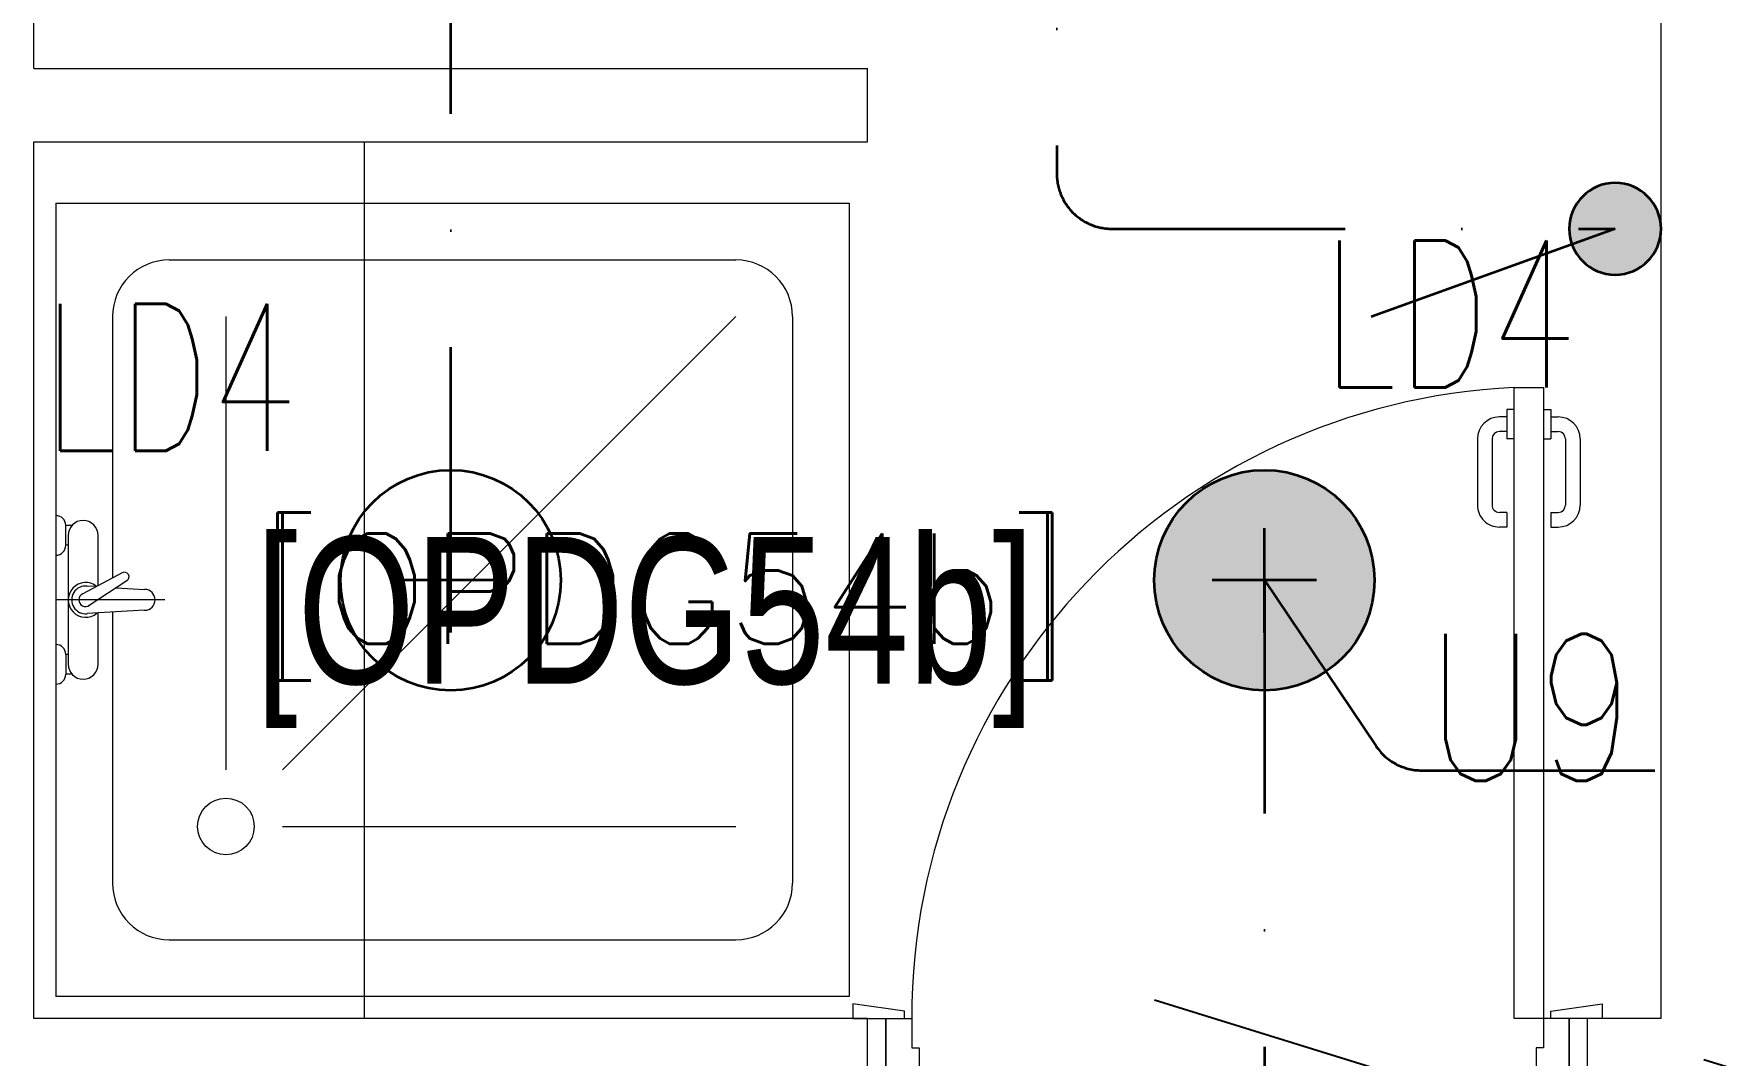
# Model space of a CAD drawing. Header units: inches. Extents: x -12418 to 183584, y -29325 to 19878.
# Drawn here: x 15618 to 17917, y 6089 to 7480 of the extents above; entities that cross this region are included whole.
import ezdxf
from ezdxf.enums import TextEntityAlignment as Align

# ---------------------------------------------------------------- set-up
doc = ezdxf.new("R2010")
doc.units = ezdxf.units.IN
doc.header["$LTSCALE"] = 25
doc.header["$MEASUREMENT"] = 0
doc.linetypes.add('DASHDOT', pattern=[25.4, 12.7, -6.35, 0, -6.35])
doc.layers.get('0').update_dxf_attribs({"color": 8})
for name, color, linetype, lineweight in [('00-Ground Floor$0$72_EGR_BASE_TEXT', 252, 'Continuous', 5), ('00-Ground Floor$0$SANIT', 250, 'Continuous', 5), ('00-Ground Floor$0$Walls', 251, 'Continuous', 5), ('00-Ground Floor$0$Wooden Joinery', 251, 'Continuous', 5), ('E-LITE-CIRC', 6, 'Continuous', 25), ('E-LITE-CIRC-NUMB', 6, 'Continuous', 25), ('E-LITE-CLNG @ 100', 150, 'Continuous', 35), ('E-LITE-CLNG-CNDT', 6, 'DASHDOT', 35), ('E-LITE-CTRL', 6, 'Continuous', 25), ('E-LITE-IDEN', 6, 'Continuous', 25), ('E-LITE-SWCH @ 100', 3, 'Continuous', 35), ('E-POWR-WIRE', 6, 'Continuous', 25), ('E-POWR-WIRE @ 100', 6, 'Continuous', 25), ('E-POWR-WIRE @ 20', 6, 'Continuous', 25), ('E-POWR-WIRE @ 50', 6, 'Continuous', 25)]:
    doc.layers.add(name, color=color, linetype=linetype, lineweight=lineweight)
doc.layers.add('00-Ground Floor$0$Meubles', color=7, linetype='Continuous', lineweight=5, true_color=0xa6b1d3)
doc.styles.add('00-Ground Floor$0$SIMPLEX', font='SIMPLEX.shx', dxfattribs={"height": 150})
doc.styles.add('00-Ground Floor$0$X3G_ENTITY_2587F5', font='swisscl.ttf', dxfattribs={"height": 200})
doc.styles.add('DC_Simplex', font='SIMPLEX.shx', dxfattribs={"width": 0.7})

# ---------------------------------------------------------------- blocks, each defined once
blk = doc.blocks.new('00-Ground Floor$0$A$C72370EFE')
at = {"layer": '00-Ground Floor$0$Wooden Joinery'}
for p, q in [((-0.01, -0.04), (-0.02, -0.04)), ((-0.01, -0.03), (-0.01, -0.07)), ((0, -0.03), (-0.01, -0.03)), ((0.04, -0.03), (0.05, -0.03)), ((0.05, -0.03), (0.05, -0.07)), ((0.05, -0.04), (0.06, -0.04)), ((-0.01, -0.06), (-0.02, -0.06)), ((0.05, -0.06), (0.06, -0.06)), ((-0.05, -0.07), (-0.05, -0.16)), ((-0.03, -0.07), (-0.03, -0.16)), ((0, -0.07), (-0.01, -0.07)), ((0.04, -0.07), (0.05, -0.07)), ((0.07, -0.07), (0.07, -0.16)), ((0.09, -0.07), (0.09, -0.16)), ((-0.01, -0.17), (-0.02, -0.17)), ((-0.01, -0.17), (-0.01, -0.19)), ((0.05, -0.17), (0.06, -0.17)), ((0.05, -0.17), (0.05, -0.19)), ((-0.01, -0.19), (-0.02, -0.19)), ((0.05, -0.19), (0.06, -0.19))]:
    blk.add_line(p, q, dxfattribs=at)
for centre, radius, start, end in [((-0.02, -0.07), 0.03, 90, 180), ((0.06, -0.07), 0.03, 0, 90), ((-0.02, -0.07), 0.01, 90, 180), ((0.06, -0.07), 0.01, 0, 90), ((-0.02, -0.16), 0.03, 180, 270), ((-0.02, -0.16), 0.01, 180, 270), ((0.06, -0.16), 0.01, 270, 0), ((0.06, -0.16), 0.03, 270, 0)]:
    blk.add_arc(centre, radius, start, end, dxfattribs=at)
blk = doc.blocks.new('00-Ground Floor$0$A$C5DAD61B4')
at = {"layer": '00-Ground Floor$0$Wooden Joinery'}
for points in [[(80, 959.1), (80, 969.1), (10, 979.1), (10, 959.1)], [(940, 959.1), (940, 969.1), (1010, 979.1), (1010, 959.1)], [(70, 859.1), (70, 849.1), (0, 839.1), (0, 859.1)], [(120, 859.1), (120, 0), (80, 0), (80, 859.1)], [(950, 859.1), (950, 849.1), (1020, 839.1), (1020, 859.1)]]:
    blk.add_lwpolyline(points, close=True, dxfattribs=at)
for points in [[(45, 859.1), (45, 959.1), (20, 959.1), (20, 859.1), (45, 859.1)], [(45, 859.1), (80, 859.1), (80, 899.1), (90, 899.1), (90, 959.1), (45, 959.1), (45, 859.1)], [(975, 859.1), (940, 859.1), (940, 899.1), (930, 899.1), (930, 959.1), (975, 959.1), (975, 859.1)], [(975, 859.1), (975, 959.1), (1000, 959.1), (1000, 859.1), (975, 859.1)]]:
    blk.add_lwpolyline(points, dxfattribs=at)
blk.add_arc((80, 859.1), 860, 272.666, 0, dxfattribs=at)
at = {"layer": '00-Ground Floor$0$Wooden Joinery', "xscale": 999.9999999998854, "yscale": 999.9999999998854, "zscale": 999.9999999998854, "rotation": 180}
blk.add_blockref('00-Ground Floor$0$A$C72370EFE', (120, 0), dxfattribs=at)
blk = doc.blocks.new('00-Ground Floor')
at = {"layer": '00-Ground Floor$0$Meubles'}
blk.add_line((16067.9, 6139.1, 0), (16067.9, 7332.6, 0), dxfattribs=at)
at = {"layer": '00-Ground Floor$0$SANIT'}
for p, q in [((15647.9, 7249.1, 0), (15647.9, 6169.1, 0)), ((15647.9, 7249.1, 0), (16727.9, 7249.1, 0)), ((16727.9, 7249.1, 0), (16727.9, 6169.1, 0)), ((15802.2, 7172, 0), (16573.6, 7172, 0)), ((15725.1, 7094.8, 0), (15725.1, 6739, 0)), ((15879.4, 7094.8, 0), (15879.4, 6477.7, 0)), ((15956.5, 6477.7, 0), (16573.6, 7094.8, 0)), ((16650.8, 7094.8, 0), (16650.8, 6323.4, 0)), ((15661.4, 6783.4, 0), (15661.4, 6810.4, 0)), ((15670, 6810.4, 0), (15661.4, 6810.4, 0)), ((15664.8, 6796.9, 0), (15664.8, 6621.4, 0)), ((15705.3, 6796.9, 0), (15705.3, 6728.4, 0)), ((15664.8, 6783.4, 0), (15661.4, 6783.4, 0)), ((15738, 6745.9, 0), (15684.5, 6717.4, 0)), ((15702.9, 6727.2, 0), (15690.6, 6727.9, 0)), ((15744.5, 6735.1, 0), (15693.1, 6701.3, 0)), ((15730, 6725.6, 0), (15768.8, 6723.3, 0)), ((15796.4, 6709.1, 0), (15647.9, 6709.1, 0)), ((15768.8, 6695, 0), (15690.6, 6690.4, 0)), ((15725.1, 6692.4, 0), (15725.1, 6323.4, 0)), ((15705.3, 6691.2, 0), (15705.3, 6621.4, 0)), ((15661.4, 6634.9, 0), (15661.4, 6607.9, 0)), ((15664.8, 6634.9, 0), (15661.4, 6634.9, 0)), ((15670, 6607.9, 0), (15661.4, 6607.9, 0)), ((15956.5, 6400.6, 0), (16573.6, 6400.6, 0)), ((15802.2, 6246.3, 0), (16573.6, 6246.3, 0)), ((16727.9, 6169.1, 0), (15647.9, 6169.1, 0))]:
    blk.add_line(p, q, dxfattribs=at)
blk.add_circle((15879.4, 6400.6, 0), 38.6, dxfattribs=at)
for centre, radius, start, end in [((15802.2, 7094.8, 0), 77.1, 90, 180), ((16573.6, 7094.8, 0), 77.1, 0, 90), ((15647.9, 6810.4, 0), 13.5, 0, 90), ((15685.1, 6796.9, 0), 20.3, 0, 180), ((15647.9, 6783.4, 0), 13.5, 270, 0), ((15741.3, 6740.5, 0), 6.3, 300.6852, 120.6852), ((15688.4, 6709.1, 0), 23.6, 50.7474, 310.368), ((15688.4, 6709.1, 0), 18.9, 83.2671, 276.7329), ((15688.4, 6709.1, 0), 9.13, 115.4127, 305.9577), ((15768.8, 6709.1, 0), 14.2, 270, 90), ((15647.9, 6634.9, 0), 13.5, 0, 90), ((15647.9, 6607.9, 0), 13.5, 270, 0), ((15685.1, 6621.4, 0), 20.3, 180, 0), ((15802.2, 6323.4, 0), 77.1, 180, 270), ((16573.6, 6323.4, 0), 77.1, 270, 0)]:
    blk.add_arc(centre, radius, start, end, dxfattribs=at)
at = {"layer": '00-Ground Floor$0$Walls'}
for p, q in [((15617.9, 7432.6, 0), (15617.9, 8572.6, 0)), ((17832.9, 6139.1, 0), (17832.9, 8572.6, 0)), ((17832.9, 6139.1, 0), (17832.9, 8572.6, 0)), ((15617.9, 7432.6, 0), (16752.9, 7432.6, 0)), ((16752.9, 7332.6, 0), (16752.9, 7432.6, 0)), ((15617.9, 6139.1, 0), (15617.9, 7332.6, 0)), ((15617.9, 7332.6, 0), (16752.9, 7332.6, 0)), ((16752.9, 6139.1, 0), (15617.9, 6139.1, 0)), ((16752.9, 6039.1, 0), (16752.9, 6139.1, 0)), ((17832.9, 6139.1, 0), (17732.9, 6139.1, 0)), ((17732.9, 6039.1, 0), (17732.9, 6139.1, 0))]:
    blk.add_line(p, q, dxfattribs=at)
at = {"layer": '00-Ground Floor$0$Wooden Joinery', "rotation": 180}
blk.add_blockref('00-Ground Floor$0$A$C5DAD61B4', (17752.9, 6998.2, 0), dxfattribs=at)
at = {"layer": '00-Ground Floor$0$72_EGR_BASE_TEXT', "style": '00-Ground Floor$0$X3G_ENTITY_2587F5'}
blk.add_text('[OPDG54b]', height=200, dxfattribs=at).set_placement((15920, 6594.9, 0))
at = {"layer": '00-Ground Floor$0$72_EGR_BASE_TEXT', "insert": (16477, 6799.3, 0), "char_height": 150, "attachment_point": 2, "style": '00-Ground Floor$0$SIMPLEX'}
blk.add_mtext('[OPDG54b]', dxfattribs=at)
blk = doc.blocks.new('DC_LT-CL-Point')
for p, q in [((0, -0.711), (0, 0.711)), ((0.711, 0), (-0.711, 0))]:
    blk.add_line(p, q)
blk.add_circle((0, 0), 1.5)
at = {"layer": 'E-LITE-CIRC-NUMB', "style": 'DC_Simplex', "width": 0.7, "flags": 8}
blk.add_attdef('CIRCUIT', text='', height=2, rotation=360, dxfattribs=at).set_placement((-3.364, 1.5), align=Align.RIGHT)
at = {"layer": 'E-LITE-CTRL', "style": 'DC_Simplex', "width": 0.7, "flags": 8}
blk.add_attdef('CONTROL', (3.364, -3.498), '', height=2, rotation=360, dxfattribs=at)
at = {"layer": 'E-LITE-IDEN', "style": 'DC_Simplex', "width": 0.7, "flags": 8}
blk.add_attdef('TYPE', (3.364, 1.5), '', height=2, rotation=360, dxfattribs=at)
blk = doc.blocks.new('*U301')
h = blk.add_hatch(color=254)
h.dxf.hatch_style = 1
edge = h.paths.add_edge_path()
edge.add_arc((0, 0), 1.5, 0, 360)
for p, q in [((0, -0.711), (0, 0.711)), ((0.711, 0), (-0.711, 0))]:
    blk.add_line(p, q)
blk.add_circle((0, 0), 1.5)
at = {"layer": 'E-LITE-CIRC-NUMB', "style": 'DC_Simplex', "width": 0.7, "flags": 8}
blk.add_attdef('CIRCUIT', text='', height=2, rotation=360, dxfattribs=at).set_placement((-3.364, 1.5), align=Align.RIGHT)
at = {"layer": 'E-LITE-CTRL', "style": 'DC_Simplex', "width": 0.7, "flags": 8}
blk.add_attdef('CONTROL', (3.364, -3.498), '', height=2, rotation=360, dxfattribs=at)
at = {"layer": 'E-LITE-IDEN', "style": 'DC_Simplex', "width": 0.7, "flags": 8}
blk.add_attdef('TYPE', (3.364, 1.5), '', height=2, rotation=360, dxfattribs=at)
blk = doc.blocks.new('*U83')
for p, q in [((-1.658, 1.617), (1.663, 0.587)), ((-1.66, 0.515), (1.66, -0.515)), ((-1.663, -0.587), (1.658, -1.617)), ((1.659, -1.078), (1.657, -2.157))]:
    blk.add_line(p, q)
at = {"const_width": 0.414}
blk.add_lwpolyline([(1.278, -0.19, 1), (1.277, -0.604, 1)], format="xyb", close=True, dxfattribs=at)
blk = doc.blocks.new('*U1264')
at = {"layer": 'E-POWR-WIRE @ 100', "xscale": 100, "yscale": 100, "zscale": 100}
blk.add_blockref('*U83', (17309, 6002.7, 0), dxfattribs=at)
at = {"layer": 'E-POWR-WIRE @ 20', "xscale": 20, "yscale": 20, "zscale": 20}
blk.add_blockref('*U83', (17974.2, 6002.7, 0), dxfattribs=at)
at = {"layer": 'E-POWR-WIRE @ 50', "xscale": 50, "yscale": 50, "zscale": 50}
blk.add_blockref('*U83', (17974.2, 6002.7, 0), dxfattribs=at)
blk = doc.blocks.new('*U15')
blk.add_hatch(color=256).paths.add_polyline_path([(0.625, -0.625, 1), (0.625, 0.625, 1)])
blk.add_line((0.625, 0), (3.947, -1.2))
blk.add_circle((0.625, 0), 0.625)
at = {"layer": 'E-LITE-CTRL', "style": 'DC_Simplex', "width": 0.7, "flags": 8}
blk.add_attdef('CONTROL', (-26.627, -10.116), '', height=2, rotation=360, dxfattribs=at)
at = {"layer": 'E-LITE-IDEN', "style": 'DC_Simplex', "width": 0.7, "flags": 8}
blk.add_attdef('TYPE', text='', height=2, rotation=360, dxfattribs=at).set_placement((-31.991, -10.116), align=Align.RIGHT)

msp = doc.modelspace()

# ---------------------------------------------------------------- linework, layer by layer
at = {"layer": 'E-LITE-CLNG-CNDT', "elevation": 0}
for points in [[(16185.4, 6735.8), (16185.4, 7887.6, -0.414214), (16260.4, 7962.6), (17010.4, 7962.6)], [(17010.4, 7962.6), (17010.4, 7289.3, 0.414214), (17085.4, 7214.3), (17770.4, 7214.3)]]:
    msp.add_lwpolyline(points, format="xyb", dxfattribs=at)
at = {"layer": 'E-LITE-CLNG-CNDT', "color": 1, "elevation": 0}
for points in [[(17292.9, 6735.8), (17292.9, 5948.7, 0.120683), (17301.4, 5914), (17522.8, 5489.1)], [(17292.9, 6735.8), (17444.9, 6510, 0.249627), (17507.1, 6476.9), (19392.5, 6476.9, 0.248642), (19454.6, 6509.8), (19607.9, 6735.8)]]:
    msp.add_lwpolyline(points, format="xyb", dxfattribs=at)

# ---------------------------------------------------------------- block references
at = {"layer": 'E-LITE-CLNG @ 100'}
ref = msp.add_blockref('*U301', (17292.9, 6735.8, 0), dxfattribs=dict(at, xscale=100, yscale=100, zscale=100))
ref.add_attrib('TYPE', 'LD4', (17371.1, 6998.2, 0), dxfattribs={"layer": 'E-LITE-IDEN', "height": 200, "rotation": 360, "style": 'DC_Simplex', "width": 0.7, "flags": 8})
ref = msp.add_blockref('DC_LT-CL-Point', (16185.4, 6735.8, 0), dxfattribs=dict(at, xscale=100, yscale=100, zscale=100))
ref.add_attrib('TYPE', 'LD4', (15629.7, 6912, 0), dxfattribs={"layer": 'E-LITE-IDEN', "height": 200, "rotation": 360, "style": 'DC_Simplex', "width": 0.7, "flags": 8})
at = {"layer": 'E-LITE-CLNG-CNDT', "color": 1}
msp.add_blockref('00-Ground Floor', (0, 0), dxfattribs=at)
at = {"layer": 'E-LITE-SWCH @ 100', "xscale": -100, "yscale": 100, "zscale": 100}
msp.add_blockref('*U15', (17832.9, 7214.3, 0), dxfattribs=at)
at = {"layer": 'E-POWR-WIRE'}
msp.add_blockref('*U1264', (0, 0), dxfattribs=at)

# ---------------------------------------------------------------- texts
at = {"layer": 'E-LITE-CIRC', "style": 'DC_Simplex', "width": 0.8}
msp.add_text('U9', height=200, rotation=0, dxfattribs=at).set_placement((17511.9, 6462.7, 0))

doc.saveas('drawing.dxf')
